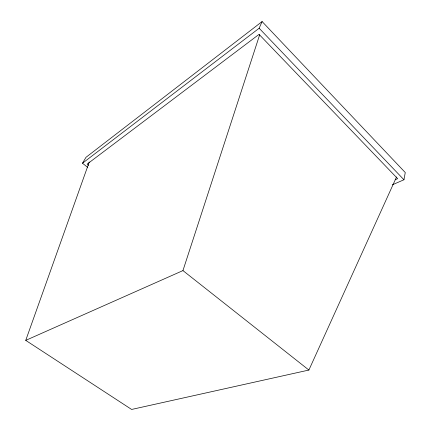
<?xml version="1.0" encoding="UTF-8"?>
<svg xmlns="http://www.w3.org/2000/svg" width="431" height="431" viewBox="0 0 431 431"><rect width="100%" height="100%" fill="white"/><g stroke="black" fill="none" stroke-linecap="round" stroke-linejoin="round"><path stroke-width="0.65" d="M392.248 184.856L403.955 179.765L405.264 172.54L262.107 21.55L85.974 157.326L82.499 163.214L87.73 167.454M396.525 176.979L308.892 370.051L131.627 409.45L25.736 340.377L182.943 270.593L259.704 34.696M25.736 340.377L89.26 161.991M82.499 163.214L259.144 28.241L262.107 21.55M395.2 179.749L397.668 178.666L259.058 34.361L87.17 164.103L88.732 165.375M182.943 270.593L308.892 370.051M259.144 28.241L403.955 179.765"/></g></svg>
